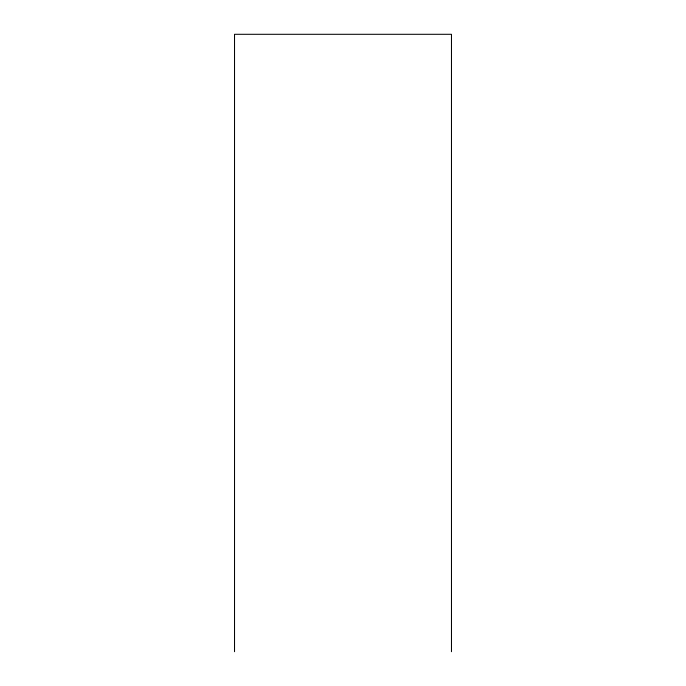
<?xml version="1.0" encoding="UTF-8"?>
<svg xmlns="http://www.w3.org/2000/svg" width="686" height="686" viewBox="0 0 686 686"><rect width="100%" height="100%" fill="white"/><g stroke="black" fill="none" stroke-linecap="round" stroke-linejoin="round"><path stroke-width="1.03" d="M451.474 651.7L451.474 34.3L234.526 34.3L234.526 651.7"/></g></svg>
